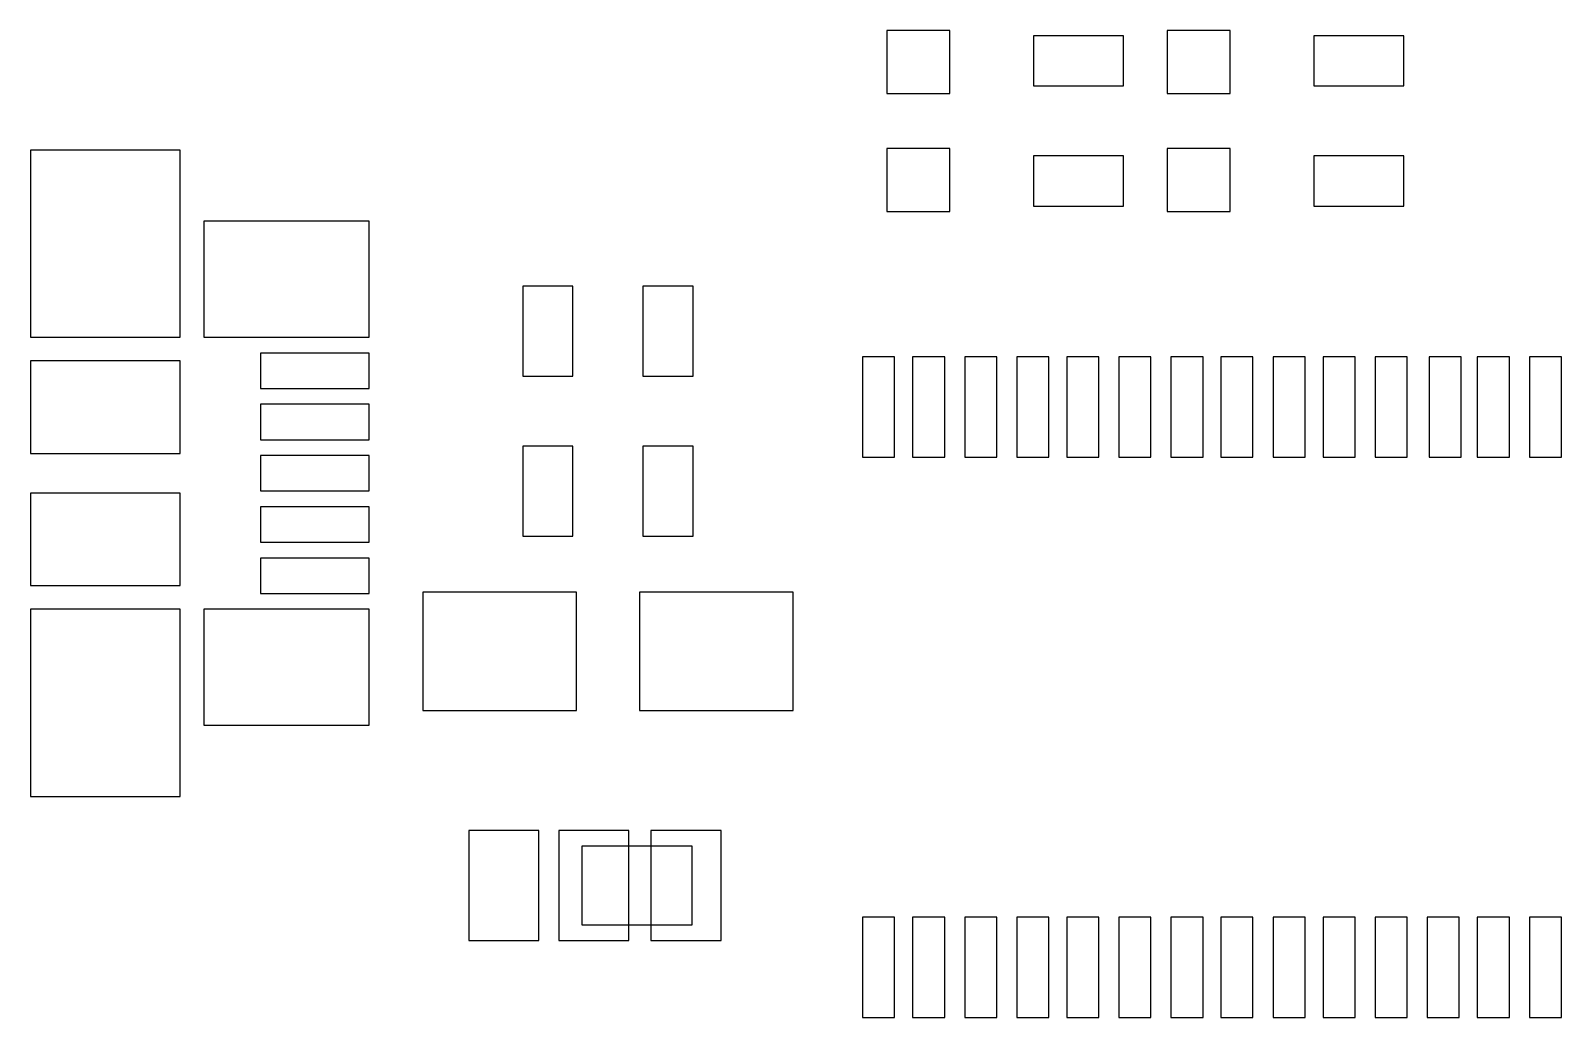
# Model space of a CAD drawing. Extents: x 2.2 to 46.2, y 9.2 to 37.6.
import ezdxf

# ---------------------------------------------------------------- set-up
doc = ezdxf.new("R2010")
doc.units = 0
doc.layers.get('0').update_dxf_attribs({"linetype": 'CONTINUOUS'})

msp = doc.modelspace()

# ---------------------------------------------------------------- linework, layer by layer
at = {"color": 7}
for points in [[(26.834375, 35.8125), (28.64375, 35.8125), (28.64375, 37.621875), (26.834375, 37.621875), (26.834375, 35.8125)], [(31.05, 36.028125), (33.640625, 36.028125), (33.640625, 37.46875), (31.05, 37.46875), (31.05, 36.028125)], [(34.9, 35.8125), (36.709375, 35.8125), (36.709375, 37.621875), (34.9, 37.621875), (34.9, 35.8125)], [(39.115625, 36.028125), (41.70625, 36.028125), (41.70625, 37.46875), (39.115625, 37.46875), (39.115625, 36.028125)], [(2.203125, 28.796875), (6.50625, 28.796875), (6.50625, 34.18125), (2.203125, 34.18125), (2.203125, 28.796875)], [(26.834375, 32.415625), (28.64375, 32.415625), (28.64375, 34.225), (26.834375, 34.225), (26.834375, 32.415625)], [(31.05, 32.571875), (33.640625, 32.571875), (33.640625, 34.0125), (31.05, 34.0125), (31.05, 32.571875)], [(34.9, 32.415625), (36.709375, 32.415625), (36.709375, 34.225), (34.9, 34.225), (34.9, 32.415625)], [(39.115625, 32.571875), (41.70625, 32.571875), (41.70625, 34.0125), (39.115625, 34.0125), (39.115625, 32.571875)], [(7.184375, 28.79375), (11.946875, 28.79375), (11.946875, 32.134375), (7.184375, 32.134375), (7.184375, 28.79375)], [(16.3625, 27.675), (17.803125, 27.675), (17.803125, 30.265625), (16.3625, 30.265625), (16.3625, 27.675)], [(19.81875, 27.675), (21.259375, 27.675), (21.259375, 30.265625), (19.81875, 30.265625), (19.81875, 27.675)], [(8.81875, 27.321875), (11.946875, 27.321875), (11.946875, 28.340625), (8.81875, 28.340625), (8.81875, 27.321875)], [(26.1375, 25.346875), (27.059375, 25.346875), (27.059375, 28.228125), (26.1375, 28.228125), (26.1375, 25.346875)], [(27.578125, 25.346875), (28.5, 25.346875), (28.5, 28.228125), (27.578125, 28.228125), (27.578125, 25.346875)], [(29.075, 25.346875), (29.996875, 25.346875), (29.996875, 28.228125), (29.075, 28.228125), (29.075, 25.346875)], [(30.571875, 25.346875), (31.49375, 25.346875), (31.49375, 28.228125), (30.571875, 28.228125), (30.571875, 25.346875)], [(32.0125, 25.346875), (32.934375, 25.346875), (32.934375, 28.228125), (32.0125, 28.228125), (32.0125, 25.346875)], [(33.509375, 25.346875), (34.43125, 25.346875), (34.43125, 28.228125), (33.509375, 28.228125), (33.509375, 25.346875)], [(35.009375, 25.346875), (35.93125, 25.346875), (35.93125, 28.228125), (35.009375, 28.228125), (35.009375, 25.346875)], [(36.446875, 25.346875), (37.36875, 25.346875), (37.36875, 28.228125), (36.446875, 28.228125), (36.446875, 25.346875)], [(37.946875, 25.346875), (38.86875, 25.346875), (38.86875, 28.228125), (37.946875, 28.228125), (37.946875, 25.346875)], [(39.384375, 25.346875), (40.30625, 25.346875), (40.30625, 28.228125), (39.384375, 28.228125), (39.384375, 25.346875)], [(40.884375, 25.346875), (41.80625, 25.346875), (41.80625, 28.228125), (40.884375, 28.228125), (40.884375, 25.346875)], [(42.4375, 25.346875), (43.359375, 25.346875), (43.359375, 28.228125), (42.4375, 28.228125), (42.4375, 25.346875)], [(43.821875, 25.346875), (44.74375, 25.346875), (44.74375, 28.228125), (43.821875, 28.228125), (43.821875, 25.346875)], [(45.31875, 25.346875), (46.240625, 25.346875), (46.240625, 28.228125), (45.31875, 28.228125), (45.31875, 25.346875)], [(2.203125, 25.453125), (6.50625, 25.453125), (6.50625, 28.115625), (2.203125, 28.115625), (2.203125, 25.453125)], [(8.81875, 25.846875), (11.946875, 25.846875), (11.946875, 26.865625), (8.81875, 26.865625), (8.81875, 25.846875)], [(16.3625, 23.065625), (17.803125, 23.065625), (17.803125, 25.65625), (16.3625, 25.65625), (16.3625, 23.065625)], [(19.81875, 23.065625), (21.259375, 23.065625), (21.259375, 25.65625), (19.81875, 25.65625), (19.81875, 23.065625)], [(8.81875, 24.371875), (11.946875, 24.371875), (11.946875, 25.390625), (8.81875, 25.390625), (8.81875, 24.371875)], [(2.203125, 21.65), (6.50625, 21.65), (6.50625, 24.3125), (2.203125, 24.3125), (2.203125, 21.65)], [(8.81875, 22.896875), (11.946875, 22.896875), (11.946875, 23.915625), (8.81875, 23.915625), (8.81875, 22.896875)], [(8.81875, 21.421875), (11.946875, 21.421875), (11.946875, 22.440625), (8.81875, 22.440625), (8.81875, 21.421875)], [(13.484375, 18.053125), (17.909375, 18.053125), (17.909375, 21.45625), (13.484375, 21.45625), (13.484375, 18.053125)], [(19.715625, 18.053125), (24.140625, 18.053125), (24.140625, 21.45625), (19.715625, 21.45625), (19.715625, 18.053125)], [(2.203125, 15.58125), (6.50625, 15.58125), (6.50625, 20.965625), (2.203125, 20.965625), (2.203125, 15.58125)], [(7.184375, 17.63125), (11.946875, 17.63125), (11.946875, 20.971875), (7.184375, 20.971875), (7.184375, 17.63125)], [(14.80625, 11.43125), (16.821875, 11.43125), (16.821875, 14.6), (14.80625, 14.6), (14.80625, 11.43125)], [(17.4, 11.43125), (19.415625, 11.43125), (19.415625, 14.6), (17.4, 14.6), (17.4, 11.43125)], [(20.05, 11.43125), (22.065625, 11.43125), (22.065625, 14.6), (20.05, 14.6), (20.05, 11.43125)], [(18.0625, 11.88125), (21.23125, 11.88125), (21.23125, 14.15), (18.0625, 14.15), (18.0625, 11.88125)], [(26.1375, 9.21875), (27.059375, 9.21875), (27.059375, 12.1), (26.1375, 12.1), (26.1375, 9.21875)], [(27.578125, 9.21875), (28.5, 9.21875), (28.5, 12.1), (27.578125, 12.1), (27.578125, 9.21875)], [(29.075, 9.21875), (29.996875, 9.21875), (29.996875, 12.1), (29.075, 12.1), (29.075, 9.21875)], [(30.571875, 9.21875), (31.49375, 9.21875), (31.49375, 12.1), (30.571875, 12.1), (30.571875, 9.21875)], [(32.0125, 9.21875), (32.934375, 9.21875), (32.934375, 12.1), (32.0125, 12.1), (32.0125, 9.21875)], [(33.509375, 9.21875), (34.43125, 9.21875), (34.43125, 12.1), (33.509375, 12.1), (33.509375, 9.21875)], [(35.009375, 9.21875), (35.93125, 9.21875), (35.93125, 12.1), (35.009375, 12.1), (35.009375, 9.21875)], [(36.446875, 9.21875), (37.36875, 9.21875), (37.36875, 12.1), (36.446875, 12.1), (36.446875, 9.21875)], [(37.946875, 9.21875), (38.86875, 9.21875), (38.86875, 12.1), (37.946875, 12.1), (37.946875, 9.21875)], [(39.384375, 9.21875), (40.30625, 9.21875), (40.30625, 12.1), (39.384375, 12.1), (39.384375, 9.21875)], [(40.884375, 9.21875), (41.80625, 9.21875), (41.80625, 12.1), (40.884375, 12.1), (40.884375, 9.21875)], [(42.38125, 9.21875), (43.303125, 9.21875), (43.303125, 12.1), (42.38125, 12.1), (42.38125, 9.21875)], [(43.821875, 9.21875), (44.74375, 9.21875), (44.74375, 12.1), (43.821875, 12.1), (43.821875, 9.21875)], [(45.31875, 9.21875), (46.240625, 9.21875), (46.240625, 12.1), (45.31875, 12.1), (45.31875, 9.21875)]]:
    msp.add_lwpolyline(points, dxfattribs=at)

doc.saveas('drawing.dxf')
